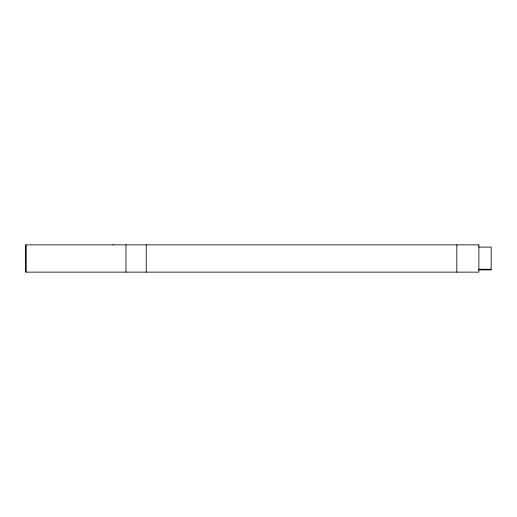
<?xml version="1.0" encoding="UTF-8"?>
<svg xmlns="http://www.w3.org/2000/svg" width="517" height="517" viewBox="0 0 517 517"><rect width="100%" height="100%" fill="white"/><g stroke="black" fill="none" stroke-linecap="round" stroke-linejoin="round"><path stroke-width="0.78" d="M113.313 244.871L112.977 244.864M478.878 247.094L491.15 247.094L491.15 269.893L478.878 269.893M478.878 269.26L491.15 269.26M456.821 244.864L456.821 272.136M146.24 244.864L146.24 272.136M125.954 244.864L125.954 272.136M25.953 244.864L25.953 272.136M478.878 244.864L25.85 244.864L25.85 272.136L478.878 272.136L478.878 244.864"/></g></svg>
